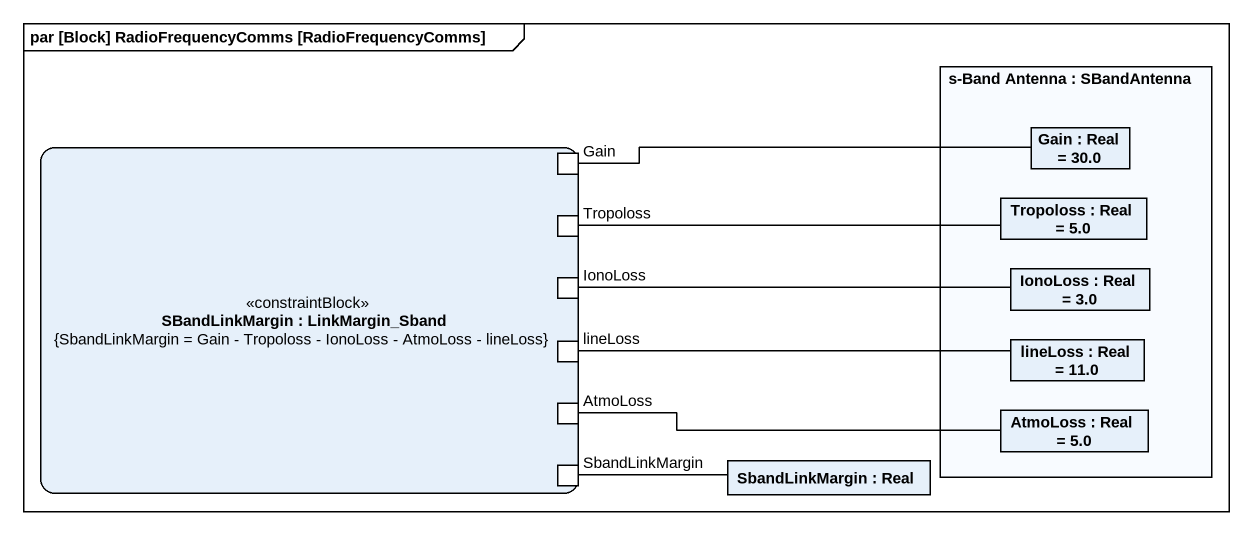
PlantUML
@startuml
mainframe par [Block] RadioFrequencyComms [RadioFrequencyComms]
rectangle "s-Band Antenna : SBandAntenna" as s_Band_Antenna {
  rectangle "Gain : Real = 30.0" as Gain_2
  rectangle "Tropoloss : Real = 5.0" as Tropoloss_2
  rectangle "IonoLoss : Real = 3.0" as IonoLoss_2
  rectangle "lineLoss : Real = 11.0" as lineLoss_2
  rectangle "AtmoLoss : Real = 5.0" as AtmoLoss_2
}
rectangle "SBandLinkMargin : LinkMargin_Sband\n{SbandLinkMargin = Gain - Tropoloss - IonoLoss - AtmoLoss - lineLoss}" as SBandLinkMargin <<constraintBlock>> {
  port Gain
  port Tropoloss
  port IonoLoss
  port lineLoss
  port AtmoLoss
  port SbandLinkMargin
}
rectangle "SbandLinkMargin : Real" as SbandLinkMargin_2
Gain -right- Gain_2
Tropoloss -right- Tropoloss_2
IonoLoss -right- IonoLoss_2
lineLoss -right- lineLoss_2
AtmoLoss -right- AtmoLoss_2
SbandLinkMargin -right- SbandLinkMargin_2
@enduml
